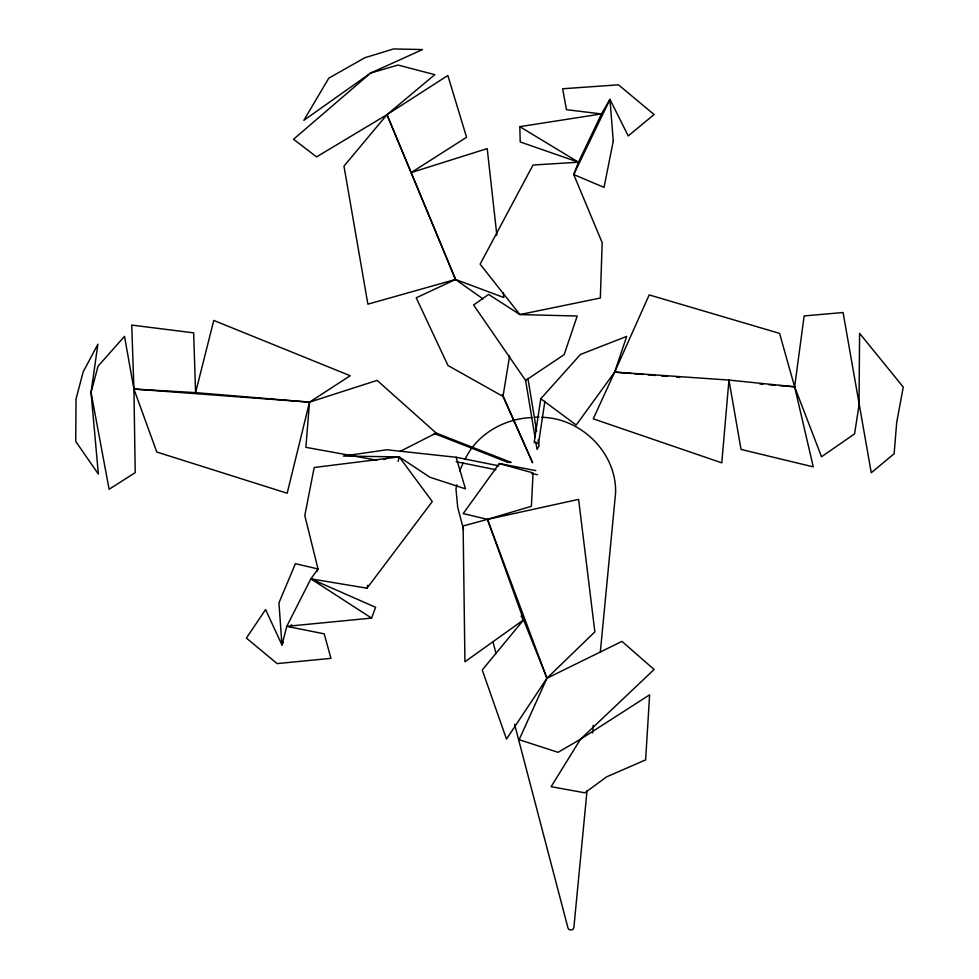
<?xml version="1.0" encoding="UTF-8"?>
<svg xmlns="http://www.w3.org/2000/svg" width="979" height="979" viewBox="0 0 979 979"><rect width="100%" height="100%" fill="white"/><g stroke="black" fill="none" stroke-linecap="round" stroke-linejoin="round"><path stroke-width="1.47" d="M587.021 790.738L573.89 927.48C573.694 930.527 568.738 930.968 567.991 928.031L514.587 724.325M592.564 732.99L593.286 725.39M600.286 652.455L615.595 492.914C616.721 452.971 581.33 418.119 541.84 417.311M540.775 398.759L576.215 425.033L614.665 372.106L728.951 380.072L741.054 449.434L813.28 466.873L794.63 386.803L804.151 315.936L843.078 312.521L871.261 472.771L894.133 453.754L896.703 422.341L903.274 387.072L859.586 333.337L859.024 405.282L854.569 433.856L821.54 456.765L794.63 386.803L728.951 380.072L721.78 462.847L593.25 418.828L614.665 372.106L626.695 336.384L580.437 354.471L540.775 398.759L534.191 442.447L538.523 443.463L544.887 401.292M502.411 394.439L532.6 462.786L502.998 396.422L509.594 356.075M456.838 484.825L455.981 489.01L457.707 507.33L463.52 529.468M367.015 588.195L432.277 501.554L399.212 456.887L343.348 456.067L386.815 449.765L456.092 457.266L465.478 488.851L429.891 477.238L399.212 456.887L314.186 467.497L304.799 515.603L318.028 568.958L310.869 578.834L375.618 607.323L371.567 618.092L286.774 626.34L324.208 633.841L330.963 658.341L277.13 663.603L246.39 638.1L265.578 609.562L281.952 644.977L286.774 626.34L310.869 578.834L367.015 588.195L367.737 585.246M398.135 461.305L399.212 456.887M525.625 380.452L564.149 354.631L577.206 316.021L519.886 314.565L480.126 264.159L533.029 165.035L578.479 162.196L520.216 141.967L519.812 126.658L601.461 113.931L566.449 109.685L562.644 88.759L618.459 84.818L654.082 114.519L628.224 135.934L609.954 99.381L601.461 113.931L578.479 162.196L573.731 174.531L602.183 242.706L600.335 298.02L519.886 314.565L488.619 294.41L473.591 305.007L525.625 380.452L535.06 437.393M459.689 470.838L463.128 463.079M283.237 642.261L281.952 644.977L278.954 602.819L295.413 563.696L318.028 568.958L316.731 571.675M290.322 627.331L291.607 624.614M465.111 459.322C476.761 434.089 504.552 418.51 531.842 417.568M535.758 470.618L499.314 463.556L463.189 513.583L487.469 519.359L578.601 499.376L594.865 631.859L546.955 678.227L506.486 739.084L482.243 669.991L523.581 619.878L487.469 519.359L463.116 525.98L464.939 661.767L523.581 619.878L521.134 616.072M383.927 459.665L389.287 456.936M399.995 451.478L436.157 433.061L511.173 462.443L507.709 462.296L434.125 433.464M534.705 417.311L539.013 416.919M631.296 373.464L614.665 372.106L649.199 294.912L779.565 333.386L794.63 386.803L779.504 385.567M634.331 373.709L643.399 374.455M647.939 374.822L655.502 375.434M661.547 375.936L667.592 376.425M676.673 377.172L679.695 377.417M759.839 383.964L762.874 384.209M768.919 384.71L774.964 385.2M376.817 460.216L305.876 447.33L309.511 402.149L350.188 375.728L213.765 320.427L195.58 392.628L133.915 389.055L124.504 336.348L98.059 366.207L91.035 392.42L98.353 474.069L75.726 441.419L76.056 398.93L83.154 371.922L97.9 344.192L91.035 392.42L109.11 489.28L135.224 472.624L133.915 389.055L131.737 325.089L193.646 332.848L195.58 392.628L309.511 402.149L377.123 380.378L436.157 433.061M531.719 473.579L537.544 474.705M456.092 457.266L498.727 465.82M456.153 461.721L495.839 469.7M499.314 463.556L533.065 472.93L531.389 506.29L487.469 519.359L546.955 678.227L519.139 739.708L558.042 752.313L580.449 739.28L649.628 694.821L645.626 759.888L606.613 776.861L584.855 792.819L551.128 786.675L580.449 739.28L654.107 669.501L621.971 641.367L546.955 678.227L523.581 619.878M502.998 396.422L447.966 365.51L416.234 297.812L455.529 279.456L503.806 297.518L503.292 292.966M519.812 126.658L578.479 162.196M310.869 578.834L371.567 618.092M482.892 298.815L455.529 279.456L386.962 114.665L434.811 74.661L397.988 65.055L370.625 73.046L303.833 120.344L328.797 78.161L364.824 57.749L393.521 48.95L422.549 49.562L370.625 73.046L293.541 139.238L316.56 156.897L386.962 114.665L447.856 75.493L466.555 137.28L411.204 172.573L455.529 279.456L367.884 304.163L343.972 166.136L386.962 114.665L411.204 172.573L487.212 148.588L496.855 235.217M492.926 641.661L496.023 653.47M527.938 378.494L536.627 430.956M538.12 439.95L539.111 445.934L537.055 449.385L535.807 441.896M613.27 141.111L604.031 187.393L573.731 174.531L609.954 99.381L613.27 141.111M309.511 402.149L287.177 493.245L156.799 452.029L133.915 389.055L309.511 402.149"/></g></svg>
